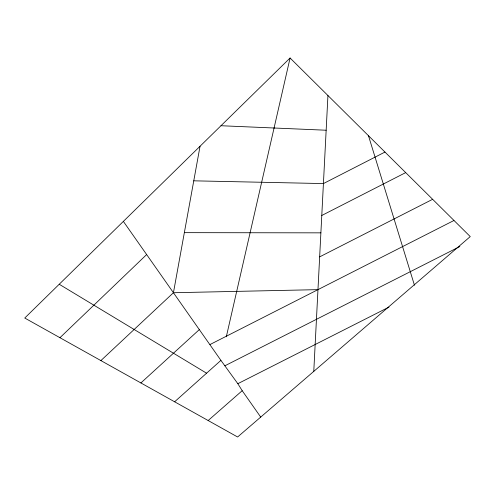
<?xml version="1.0" encoding="UTF-8"?>
<svg xmlns="http://www.w3.org/2000/svg" width="495" height="495" viewBox="0 0 495 495"><rect width="100%" height="100%" fill="white"/><g stroke="black" fill="none" stroke-linecap="round" stroke-linejoin="round"><path stroke-width="0.74" d="M327.938 95.529L313.774 371.38M100.887 360.589L173.436 292.731L200.042 146.248M226.308 336.792L290.082 58.008L470.25 236.591L237.612 436.992L24.75 318.038L290.082 58.008M59.944 337.708L146.644 254.56M140.896 382.944L199.318 329.608L123.366 221.395M174.617 401.792L220.912 360.372L199.318 329.608M208.16 420.533L242.197 390.697L237.835 383.699L220.912 360.372M319.659 256.874L432.574 199.337M321.781 215.48L405.653 172.631M209.979 344.551L453.915 220.504M224.866 365.805L459.861 246.529M237.835 383.699L388.996 307.092M384.943 152.076L323.408 183.577L193.762 180.824M173.436 292.731L317.957 289.643M184.35 232.65L320.878 232.848M220.974 125.73L274.063 128.001M274.069 128.007L326.143 130.228M59.252 284.279L206.576 373.199M242.197 390.697L260.716 417.087M368.472 135.71L414.451 285.225"/></g></svg>
